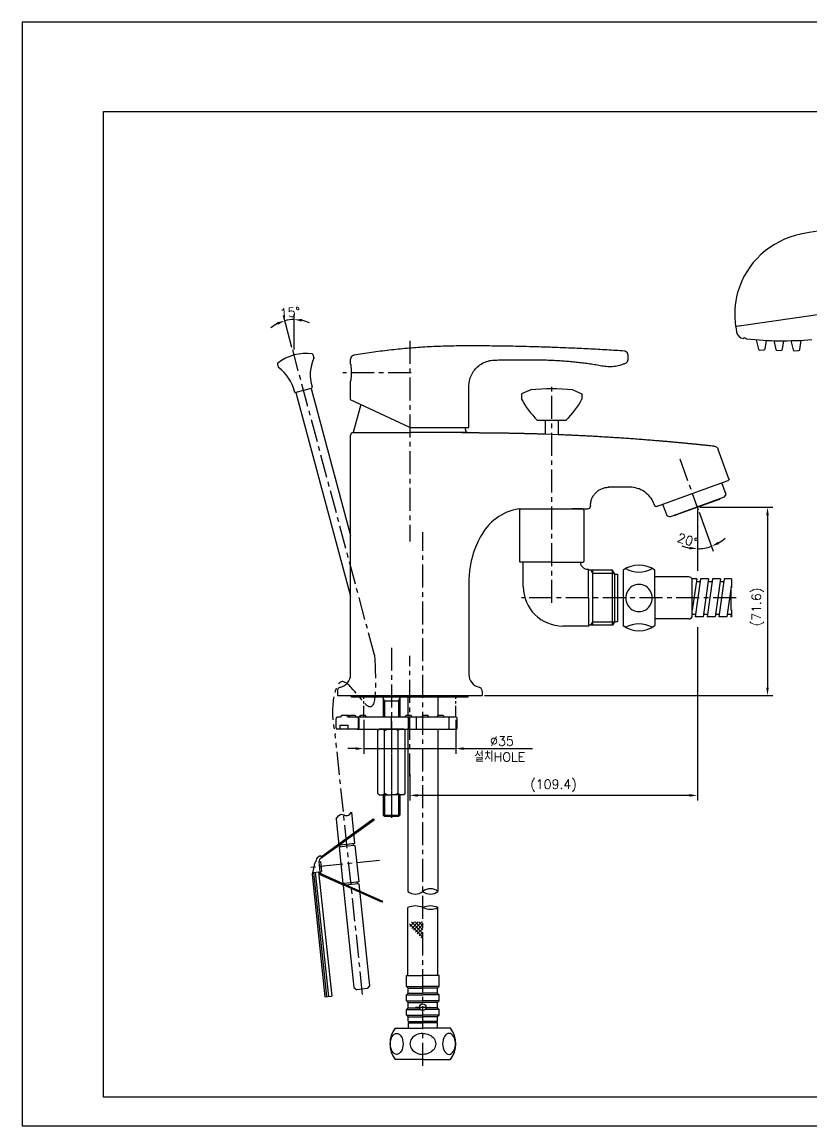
# Model space of a CAD drawing. Extents: x 8713 to 9307, y -4341 to -3921.
# Drawn here: x 8713.1 to 9013.4, y -4340.9 to -3920.9 of the extents above; entities that cross this region are included whole.
import ezdxf

# ---------------------------------------------------------------- set-up
doc = ezdxf.new("R2010")
doc.units = 0
doc.header["$LTSCALE"] = 7
doc.header["$MEASUREMENT"] = 0
doc.linetypes.add('CENTER', pattern=[2, 1.25, -0.25, 0.25, -0.25])
doc.linetypes.add('PHANTOM', pattern=[2.5, 1.25, -0.25, 0.25, -0.25, 0.25, -0.25])
doc.layers.get('0').update_dxf_attribs({"color": 2, "linetype": 'CONTINUOUS'})
for name, color, linetype in [('CL', 1, 'CENTER'), ('D', 2, 'CONTINUOUS'), ('DIM', 2, 'CONTINUOUS'), ('DWG', 7, 'CONTINUOUS'), ('PH', 3, 'PHANTOM')]:
    doc.layers.add(name, color=color, linetype=linetype)
doc.styles.add('GHS', font='ROMANS', dxfattribs={"bigfont": 'GHS'})

# ---------------------------------------------------------------- blocks, each defined once
blk = doc.blocks.new('BORDER')
for p, q in [((1, 1), (0, 1)), ((0, 1), (0, 0)), ((0, 0), (1, 0))]:
    blk.add_line(p, q)
blk = doc.blocks.new('양식')
at = {"color": 4}
for p, q in [((1219, 386), (1768, 386)), ((1219, 11), (1219, 386)), ((1768, 11), (1219, 11))]:
    blk.add_line(p, q, dxfattribs=at)
at = {"xscale": 594, "yscale": 420, "zscale": 594}
blk.add_blockref('BORDER', (1188, 0), dxfattribs=at)

msp = doc.modelspace()

# ---------------------------------------------------------------- linework, layer by layer
at = {"color": 7, "linetype": 'Continuous'}
for p, q in [((8838, -4127.82), (8838, -4078.15)), ((8840, -4077.15), (8840.69, -4077.15)), ((8880.32, -4077.15), (8883, -4077.15)), ((8911.9, -4077.62), (8917.1, -4077.82)), ((8981.89, -4094.7), (8977.82, -4083.51)), ((8967.97, -4100.3), (8981.59, -4095.34)), ((8954.34, -4105.26), (8967.97, -4100.3)), ((8838, -4169.15), (8838, -4127.82)), ((8833, -4175.47), (8833, -4177.15)), ((8833, -4177.15), (8860.5, -4177.15)), ((8838.25, -4177.65), (8838.25, -4177.15)), ((8838.25, -4177.65), (8850.34, -4177.65)), ((8840.5, -4177.65), (8859.75, -4177.65)), ((8856.55, -4177.65), (8860.5, -4177.65)), ((8860.5, -4177.15), (8888, -4177.15)), ((8860.5, -4177.65), (8882.75, -4177.65)), ((8882.75, -4177.65), (8882.75, -4177.15)), ((8888, -4175.47), (8888, -4177.15))]:
    msp.add_line(p, q, dxfattribs=at)
at = {"color": 0}
for p, q in [((8902.55, -4126.45), (8902.25, -4126.15)), ((8914.5, -4126.45), (8902.55, -4126.45)), ((8914.5, -4126.45), (8926.45, -4126.45)), ((8926.45, -4126.45), (8926.75, -4126.15))]:
    msp.add_line(p, q, dxfattribs=at)
at = {"color": 7, "linetype": 'Continuous'}
for centre, radius, start, end in [((8839, -4078.15), 1, 90, 180), ((8833, -4169.15), 5, 283.344, 0), ((8888, -4169.15), 5, 180, 256.656), ((8834.5, -4175.47), 1.5, 103.3451, 180.0007), ((8886.5, -4175.47), 1.5, 360, 76.6539)]:
    msp.add_arc(centre, radius, start, end, dxfattribs=at)
for centre, start, end in [((8862.62, -4248.01), 232.1937, 307.92), ((8868.38, -4255.4), 52.1368, 127.8632), ((8868.38, -4248.01), 232.1368, 307.8632)]:
    msp.add_arc(centre, 4.68, start, end)
at = {"color": 2, "linetype": 'Continuous'}
for centre, radius, start, end in [((8862.65, -4264), 6.77, 65.107, 115.329), ((8868.36, -4264), 6.77, 64.671, 114.893), ((8868.4, -4251.72), 6.78, 244.707, 294.8569)]:
    msp.add_arc(centre, radius, start, end, dxfattribs=at)
at = {"color": 7, "linetype": 'Continuous'}
for points, knots in [([(8883.01, -4077.15), (8883.01, -4077.15), (8883.03, -4077.15), (8883.06, -4077.15), (8883.1, -4077.15), (8883.17, -4077.15), (8883.29, -4077.15), (8883.5, -4077.15), (8883.81, -4077.15), (8884.2, -4077.15), (8884.63, -4077.15), (8885.08, -4077.15), (8885.55, -4077.15), (8886.04, -4077.15), (8886.54, -4077.15), (8887.05, -4077.16), (8887.57, -4077.16), (8888.09, -4077.16), (8888.63, -4077.16), (8889.17, -4077.17), (8889.72, -4077.17), (8890.27, -4077.18), (8890.83, -4077.18), (8891.4, -4077.19), (8891.97, -4077.19), (8892.55, -4077.2), (8893.13, -4077.21), (8893.72, -4077.21), (8894.32, -4077.22), (8894.92, -4077.23), (8895.53, -4077.24), (8896.14, -4077.25), (8896.75, -4077.26), (8897.37, -4077.27), (8898, -4077.28), (8898.63, -4077.29), (8899.27, -4077.3), (8899.91, -4077.31), (8900.56, -4077.33), (8901.21, -4077.34), (8901.87, -4077.35), (8902.53, -4077.37), (8903.19, -4077.38), (8903.87, -4077.4), (8904.54, -4077.42), (8905.22, -4077.43), (8905.91, -4077.45), (8906.6, -4077.47), (8907.29, -4077.49), (8907.99, -4077.51), (8908.69, -4077.53), (8909.4, -4077.55), (8910.12, -4077.57), (8910.84, -4077.6), (8911.38, -4077.61), (8911.69, -4077.62), (8911.9, -4077.62)], [0, 0, 0, 0, 0.02087, 0.048407, 0.086856, 0.145282, 0.24675, 0.446584, 0.776413, 1.18261, 1.617511, 2.069707, 2.539875, 3.026006, 3.525996, 4.037556, 4.558312, 5.086229, 5.620935, 6.162304, 6.710203, 7.264494, 7.825046, 8.391721, 8.964387, 9.542907, 10.127147, 10.716971, 11.312245, 11.912864, 12.518783, 13.129963, 13.746367, 14.367956, 14.994691, 15.626534, 16.263447, 16.905391, 17.552327, 18.204218, 18.861025, 19.522709, 20.189232, 20.860556, 21.536642, 22.217452, 22.902947, 23.593089, 24.287841, 24.987257, 25.691519, 26.400817, 27.115342, 27.835286, 28.560839, 28.753133, 28.753133, 28.753133, 28.753133]), ([(8917.1, -4077.82), (8917.26, -4077.83), (8917.69, -4077.85), (8918.37, -4077.87), (8919.16, -4077.91), (8919.96, -4077.94), (8920.77, -4077.98), (8921.59, -4078.01), (8922.42, -4078.05), (8923.27, -4078.09), (8924.13, -4078.13), (8925.02, -4078.17), (8925.93, -4078.22), (8926.86, -4078.26), (8927.82, -4078.31), (8928.82, -4078.37), (8929.85, -4078.42), (8930.92, -4078.48), (8932.02, -4078.54), (8933.15, -4078.61), (8934.31, -4078.68), (8935.48, -4078.75), (8936.66, -4078.82), (8937.84, -4078.9), (8939.04, -4078.97), (8940.24, -4079.05), (8941.45, -4079.13), (8942.66, -4079.22), (8943.88, -4079.3), (8945.11, -4079.39), (8946.35, -4079.48), (8947.6, -4079.57), (8948.86, -4079.67), (8950.12, -4079.77), (8951.4, -4079.87), (8952.68, -4079.97), (8953.98, -4080.08), (8955.29, -4080.19), (8956.61, -4080.3), (8957.94, -4080.42), (8959.28, -4080.53), (8960.64, -4080.66), (8962.01, -4080.78), (8963.39, -4080.91), (8964.78, -4081.04), (8966.19, -4081.18), (8967.61, -4081.32), (8969.05, -4081.46), (8970.5, -4081.61), (8971.97, -4081.76), (8973.46, -4081.91), (8974.85, -4082.06), (8975.75, -4082.16), (8976.16, -4082.2)], [34.106714, 34.106714, 34.106714, 34.106714, 34.590133, 35.374768, 36.166924, 36.96679, 37.775052, 38.593845, 39.425575, 40.272648, 41.137468, 42.022442, 42.929973, 43.86252, 44.823731, 45.818438, 46.851513, 47.924686, 49.032581, 50.168848, 51.327136, 52.501094, 53.684472, 54.874022, 56.069927, 57.27256, 58.482292, 59.699496, 60.924543, 62.157806, 63.399655, 64.650464, 65.910605, 67.180448, 68.460366, 69.750732, 71.051916, 72.364292, 73.68823, 75.024104, 76.372284, 77.733143, 79.107052, 80.494385, 81.895512, 83.310806, 84.740638, 86.185381, 87.645406, 89.121085, 90.61279, 92.120894, 93.333476, 93.333476, 93.333476, 93.333476]), ([(8953.7, -4104.96), (8953.4, -4104.2), (8952.74, -4102.54), (8950.93, -4100.39), (8948.48, -4098.74), (8945.64, -4097.86), (8942.7, -4097.9), (8939.78, -4097.88), (8937.6, -4097.9), (8936.39, -4097.91), (8936.15, -4097.91)], [0, 0, 0, 0, 2.43288, 5.354846, 8.27169, 11.177329, 14.122836, 17.038149, 19.964121, 20.661881, 20.661881, 20.661881, 20.661881]), ([(8887.34, -4116.91), (8886.96, -4117.6), (8886.16, -4119.18), (8885.11, -4121.71), (8884.22, -4124.5), (8883.56, -4127.35), (8883.14, -4130.26), (8882.97, -4133.19), (8883.01, -4136.12), (8883, -4139.05), (8883, -4141.99), (8883, -4144.91), (8883, -4147.84), (8883, -4150.77), (8883, -4153.7), (8883, -4156.63), (8883, -4159.56), (8883, -4162.49), (8883, -4165.42), (8883, -4167.64), (8883, -4168.88), (8883, -4169.15)], [76.196206, 76.196206, 76.196206, 76.196206, 78.559478, 81.480439, 84.409071, 87.341585, 90.26783, 93.201265, 96.128576, 99.075679, 101.985447, 104.932528, 107.848375, 110.778121, 113.716216, 116.636112, 119.567955, 122.49924, 125.433355, 128.354479, 129.158618, 129.158618, 129.158618, 129.158618])]:
    msp.add_open_spline(points, degree=3, knots=knots, dxfattribs=at)
for points in [[(8976.16, -4082.2), (8976.75, -4082.36), (8977.29, -4082.72), (8977.69, -4083.23), (8977.82, -4083.51)], [(8981.89, -4094.7), (8981.92, -4094.8), (8981.89, -4095.03), (8981.77, -4095.22), (8981.59, -4095.34)], [(8929.25, -4104.91), (8929.39, -4103.56), (8929.78, -4102.26), (8930.41, -4101.06), (8931.27, -4100), (8932.31, -4099.13), (8933.51, -4098.47), (8934.81, -4098.07), (8936.16, -4097.91)], [(8954.34, -4105.26), (8954.14, -4105.29), (8953.95, -4105.24), (8953.79, -4105.12), (8953.7, -4104.96)]]:
    msp.add_spline(points, degree=3, dxfattribs=at)
at = {"layer": 'CL'}
for p, q in [((8860.5, -4042.2), (8860.5, -4118.56)), ((8847.11, -4161.81), (8815.99, -4045.66)), ((8861.02, -4054.35), (8835.02, -4054.35)), ((8914.5, -4141.95), (8914.5, -4058.47)), ((8963.18, -4087.14), (8970.22, -4106.5)), ((8865.5, -4318.09), (8865.5, -4115.01)), ((8984.63, -4139.95), (8902.98, -4139.95)), ((8853.55, -4158.96), (8853.55, -4225.15)), ((8860.5, -4207.97), (8860.5, -4162.04)), ((8853.55, -4188.94), (8853.55, -4215.94)), ((8842.58, -4290.88), (8832.17, -4191.88)), ((8849.04, -4239.9), (8822.58, -4242.68))]:
    msp.add_line(p, q, dxfattribs=at)
at = {"layer": 'CL', "ltscale": 0.5}
msp.add_line((8862.75, -4295.71), (8868.25, -4295.71), dxfattribs=at)
at = {"layer": 'CL'}
msp.add_spline([(8847.11, -4161.81), (8844.48, -4181.11), (8834.54, -4171.92), (8831.28, -4180.32), (8832.17, -4191.88)], degree=3, dxfattribs=at)
at = {"layer": 'D'}
for p, q in [((8815.73, -4044.7), (8812.49, -4032.61)), ((8816.51, -4045.45), (8816.51, -4032.08)), ((8969.88, -4106.56), (8969.88, -4129.73)), ((8970.57, -4107.44), (8975.96, -4122.26)), ((8970.88, -4105.56), (8998.56, -4105.56)), ((8969.88, -4107.72), (8969.88, -4123.33)), ((8996.56, -4108.56), (8996.56, -4174.15)), ((8929.33, -4129.47), (8929.97, -4130.69)), ((8938.35, -4130.69), (8929.97, -4130.69)), ((8938.5, -4148.95), (8938.5, -4130.95)), ((8929.33, -4150.42), (8929.97, -4149.2)), ((8938.35, -4149.2), (8929.97, -4149.2)), ((8969.88, -4151.1), (8969.88, -4217.16)), ((8850.92, -4179.15), (8850.39, -4178.22)), ((8856.18, -4179.15), (8856.71, -4178.22)), ((8889, -4177.15), (8998.56, -4177.15)), ((8850.92, -4179.15), (8850.92, -4185.44)), ((8856.18, -4179.15), (8856.18, -4185.44)), ((8843, -4186.44), (8843, -4199.37)), ((8878.02, -4186.44), (8878.02, -4199.37)), ((8840, -4197.37), (8837, -4197.37)), ((8843, -4197.37), (8878.02, -4197.37)), ((8881.02, -4197.37), (8907.24, -4197.37)), ((8860.5, -4207.15), (8860.5, -4217.16)), ((8850.92, -4214.94), (8850.92, -4223.15)), ((8856.18, -4214.94), (8856.18, -4223.15)), ((8966.88, -4215.16), (8863.5, -4215.16)), ((8828.24, -4291.78), (8830.83, -4291.51)), ((8828.68, -4291.74), (8828.84, -4291.66))]:
    msp.add_line(p, q, dxfattribs=at)
msp.add_lwpolyline([(8982.86, -4132.77), (8982.86, -4136.04), (8982.63, -4136.04), (8982.63, -4144.52), (8982.86, -4144.52), (8982.86, -4147.27)], dxfattribs=at)
for centre, radius, start, end in [((8816.51, -4047.59), 13.51, 117.7492, 130.4985), ((8816.51, -4047.59), 13.51, 90, 105), ((8816.51, -4047.59), 13.51, 64.5015, 77.2508), ((8969.88, -4105.56), 15.77, 300.9142, 311.8284), ((8969.88, -4105.56), 15.77, 248.1716, 259.0858), ((8969.88, -4105.56), 15.77, 270, 290)]:
    msp.add_arc(centre, radius, start, end, dxfattribs=at)
msp.add_open_spline([(8832.55, -4224.22), (8833.1, -4223.3), (8834.11, -4221.63), (8836.24, -4223.12), (8837.31, -4222.76), (8838.31, -4221.59)], degree=3, knots=[0, 0, 0, 0, 2.649885, 4.852652, 6.032148, 6.032148, 6.032148, 6.032148], dxfattribs=at)
for points in [[(8810.04, -4035.17), (8810.4, -4036.1), (8813.01, -4034.55)], [(8819.43, -4034.91), (8819.55, -4033.92), (8816.51, -4034.08)], [(8996.06, -4108.56), (8997.06, -4108.56), (8996.56, -4105.56)], [(8978.2, -4119.54), (8977.77, -4118.64), (8975.28, -4120.38)], [(8966.94, -4120.55), (8966.85, -4121.54), (8969.88, -4121.33)], [(8996.06, -4174.15), (8997.06, -4174.15), (8996.56, -4177.15)], [(8840, -4196.87), (8840, -4197.87), (8843, -4197.37)], [(8881.02, -4196.87), (8881.02, -4197.87), (8878.02, -4197.37)], [(8863.5, -4214.66), (8863.5, -4215.66), (8860.5, -4215.16)], [(8966.88, -4214.66), (8966.88, -4215.66), (8969.88, -4215.16)]]:
    msp.add_solid(points, dxfattribs=at)
at = {"layer": 'DWG'}
for p, q in [((9019.1, -4031.81), (8984.96, -4036.7)), ((8986.44, -4036.49), (8984.46, -4036.77)), ((8984.46, -4036.77), (8984.74, -4038.74)), ((8992.31, -4041.8), (8993.15, -4045.35)), ((8995.69, -4045.23), (8996.2, -4042.04)), ((8998.94, -4042.15), (8999.74, -4045.5)), ((9002.28, -4045.35), (9002.78, -4042.19)), ((9005.48, -4042.15), (9006.31, -4045.65)), ((9008.85, -4045.46), (9009.31, -4042)), ((8823.71, -4047.42), (8824.02, -4048.58)), ((8943.52, -4049.29), (8943.52, -4047.6)), ((8993.66, -4045.74), (8995.23, -4045.65)), ((9000.26, -4045.88), (9001.82, -4045.77)), ((9006.84, -4046.03), (9008.4, -4045.89)), ((8810.19, -4051.04), (8810.5, -4052.2)), ((8838.02, -4051.1), (8838.02, -4049.18)), ((8823.02, -4060.34), (8838, -4116.23)), ((8838.02, -4064.65), (8838.02, -4057.6)), ((8906.5, -4060.85), (8903, -4062.35)), ((8922.5, -4060.85), (8926, -4062.35)), ((8817.23, -4061.9), (8838, -4139.41)), ((8860.5, -4075.14), (8838.02, -4064.65)), ((8903, -4062.35), (8903, -4064.35)), ((8926, -4062.35), (8926, -4064.35)), ((8841.87, -4066.45), (8839, -4077.15)), ((8909, -4072.35), (8914.5, -4072.35)), ((8912, -4072.34), (8912, -4077.63)), ((8914.5, -4072.35), (8920, -4072.35)), ((8917, -4072.34), (8917, -4077.82)), ((8839, -4077.15), (8860.5, -4077.15)), ((8860.5, -4075.15), (8883.02, -4075.15)), ((8882.49, -4077.15), (8860.5, -4077.15)), ((8881.47, -4075.15), (8882, -4077.15)), ((8980.89, -4100.73), (8979.24, -4096.19)), ((8978.2, -4102.53), (8961.56, -4108.59)), ((8969.81, -4105.37), (8980.15, -4101.61)), ((8980.15, -4101.61), (8980.89, -4100.73)), ((8902, -4106.15), (8914.5, -4106.15)), ((8902.25, -4106.65), (8902.75, -4106.15)), ((8903.5, -4106.15), (8906.6, -4106.15)), ((8914.5, -4106.15), (8928.25, -4106.15)), ((8926.75, -4106.65), (8926.25, -4106.15)), ((8929.25, -4104.91), (8929.25, -4105.15)), ((8956.69, -4104.4), (8958.34, -4108.93)), ((8959.48, -4109.14), (8969.81, -4105.37)), ((8959.48, -4109.14), (8958.34, -4108.93)), ((8903.7, -4135.75), (8903.7, -4126.45)), ((8928.3, -4129.15), (8928.5, -4129.15)), ((8928.5, -4139.95), (8928.5, -4129.15)), ((8937.65, -4129.47), (8928.5, -4129.47)), ((8929.97, -4129.47), (8929.97, -4139.95)), ((8934.73, -4129.47), (8934.2, -4129.47)), ((8937.65, -4139.95), (8937.65, -4129.47)), ((8938.5, -4130.95), (8937.65, -4129.47)), ((8938.5, -4130.95), (8939.5, -4130.95)), ((8939.5, -4130.95), (8939.5, -4148.95)), ((8941.66, -4129.52), (8941.66, -4150.85)), ((8953.66, -4140.06), (8953.66, -4129.52)), ((8966.65, -4132.07), (8953.66, -4132.07)), ((8967.96, -4146.27), (8967.96, -4132.77)), ((8969.63, -4132.77), (8967.96, -4144.65)), ((8969.63, -4132.77), (8967.96, -4132.77)), ((8971.11, -4132.77), (8969.08, -4147.27)), ((8974.14, -4132.77), (8971.11, -4132.77)), ((8974.14, -4132.77), (8972.11, -4147.27)), ((8975.62, -4132.77), (8973.59, -4147.27)), ((8978.65, -4132.77), (8975.62, -4132.77)), ((8978.65, -4132.77), (8976.62, -4147.27)), ((8980.13, -4132.77), (8978.1, -4147.27)), ((8982.86, -4132.77), (8980.13, -4132.77)), ((8969.49, -4133.77), (8970.97, -4133.77)), ((8974, -4133.77), (8975.48, -4133.77)), ((8978.48, -4133.77), (8979.99, -4133.77)), ((8982.86, -4134.94), (8981.13, -4147.27)), ((8928.5, -4139.95), (8928.5, -4150.75)), ((8929.97, -4139.95), (8929.97, -4150.42)), ((8937.65, -4150.42), (8937.65, -4139.95)), ((8953.66, -4140.06), (8953.66, -4150.52)), ((8938.5, -4148.95), (8937.65, -4150.42)), ((8938.5, -4148.95), (8939.5, -4148.95)), ((8966.65, -4147.97), (8953.66, -4147.97)), ((8967.96, -4146.27), (8969.22, -4146.27)), ((8967.96, -4147.27), (8967.96, -4146.27)), ((8972.11, -4147.27), (8969.08, -4147.27)), ((8972.25, -4146.27), (8973.73, -4146.27)), ((8976.62, -4147.27), (8973.59, -4147.27)), ((8976.72, -4146.27), (8978.24, -4146.27)), ((8981.13, -4147.27), (8978.1, -4147.27)), ((8981.23, -4146.27), (8982.75, -4146.27)), ((8982.86, -4145.48), (8982.61, -4147.27)), ((8982.86, -4147.27), (8982.61, -4147.27)), ((8928.5, -4150.75), (8918.7, -4150.75)), ((8928.3, -4150.75), (8928.5, -4150.75)), ((8937.65, -4150.42), (8928.5, -4150.42)), ((8934.73, -4150.42), (8934.2, -4150.42)), ((8850.39, -4177.65), (8850.39, -4185.44)), ((8856.71, -4177.65), (8856.71, -4185.44)), ((8859.75, -4177.65), (8859.75, -4184.64)), ((8871.25, -4177.65), (8871.25, -4184.9)), ((8850.39, -4179.15), (8856.71, -4179.15)), ((8832.55, -4189.44), (8832.55, -4185.94)), ((8834.05, -4185.44), (8833.05, -4185.44)), ((8834.72, -4184.64), (8834.05, -4185.44)), ((8834.72, -4184.64), (8837.21, -4184.64)), ((8836.38, -4184.64), (8837.05, -4185.44)), ((8840.55, -4185.44), (8837.05, -4185.44)), ((8837.88, -4185.44), (8837.21, -4184.64)), ((8837.61, -4185.11), (8838, -4184.64)), ((8838, -4184.64), (8839.66, -4184.64)), ((8840.33, -4185.44), (8839.66, -4184.64)), ((8853.55, -4185.44), (8840.64, -4185.44)), ((8840.9, -4185.58), (8840.76, -4185.48)), ((8841.05, -4189.44), (8841.05, -4185.94)), ((8841.13, -4185.94), (8841.13, -4189.44)), ((8841.23, -4185.44), (8841.9, -4184.64)), ((8841.9, -4184.64), (8843.53, -4184.64)), ((8844.2, -4185.44), (8843.53, -4184.64)), ((8878.02, -4185.44), (8853.55, -4185.44)), ((8853.55, -4189.94), (8853.55, -4185.44)), ((8858.55, -4185.44), (8859.22, -4184.64)), ((8859.22, -4184.64), (8860.88, -4184.64)), ((8860.05, -4189.44), (8860.05, -4185.94)), ((8861.55, -4185.44), (8860.88, -4184.64)), ((8863.05, -4189.94), (8863.05, -4185.44)), ((8864.89, -4185.44), (8865.56, -4184.64)), ((8865.56, -4184.64), (8867.22, -4184.64)), ((8867.89, -4185.44), (8867.22, -4184.64)), ((8870.8, -4185.44), (8871.47, -4184.64)), ((8871.47, -4184.64), (8873.13, -4184.64)), ((8873.8, -4185.44), (8873.13, -4184.64)), ((8875.52, -4189.94), (8875.52, -4185.44)), ((8878.52, -4189.44), (8878.52, -4185.94)), ((8840.55, -4189.94), (8833.05, -4189.94)), ((8834.05, -4188.44), (8837.05, -4188.44)), ((8834.05, -4189.94), (8834.05, -4188.44)), ((8837.05, -4189.94), (8837.05, -4188.44)), ((8840.64, -4189.94), (8853.55, -4189.94)), ((8848.35, -4190.44), (8848.85, -4189.94)), ((8848.35, -4214.44), (8848.35, -4190.44)), ((8848.85, -4189.94), (8853.55, -4189.94)), ((8853.55, -4189.94), (8848.85, -4189.94)), ((8850.95, -4214.44), (8850.95, -4190.44)), ((8858.25, -4189.94), (8853.55, -4189.94)), ((8853.55, -4189.94), (8858.25, -4189.94)), ((8853.55, -4189.94), (8878.02, -4189.94)), ((8856.15, -4214.44), (8856.15, -4190.44)), ((8858.75, -4190.44), (8858.25, -4189.94)), ((8858.75, -4214.44), (8858.75, -4190.44)), ((8859.75, -4189.94), (8859.75, -4251.71)), ((8871.25, -4189.94), (8871.25, -4251.71)), ((8848.85, -4214.94), (8848.35, -4214.44)), ((8848.85, -4214.94), (8853.55, -4214.94)), ((8850.39, -4214.94), (8850.39, -4222.65)), ((8858.25, -4214.94), (8853.55, -4214.94)), ((8856.71, -4214.94), (8856.71, -4222.65)), ((8858.25, -4214.94), (8858.75, -4214.44)), ((8832.55, -4224.22), (8833.59, -4234.11)), ((8833.54, -4233.65), (8846.62, -4224.14)), ((8846.92, -4224.55), (8833.6, -4234.22)), ((8838.31, -4221.59), (8839.56, -4233.49)), ((8846.62, -4224.14), (8846.92, -4224.55)), ((8850.39, -4222.65), (8856.71, -4222.65)), ((8850.39, -4222.65), (8850.89, -4223.15)), ((8856.21, -4223.15), (8850.89, -4223.15)), ((8856.21, -4223.15), (8856.71, -4222.65)), ((8839.56, -4233.49), (8836.58, -4233.8)), ((8837.91, -4231.09), (8837.62, -4230.69)), ((8839.14, -4234.23), (8839.06, -4233.54)), ((8833.75, -4234.11), (8826.36, -4239.48)), ((8826.77, -4238.57), (8833.54, -4233.65)), ((8832.9, -4234.74), (8832.6, -4234.33)), ((8836.58, -4233.8), (8833.59, -4234.11)), ((8836.65, -4234.5), (8833.67, -4234.81)), ((8833.67, -4234.81), (8835.12, -4248.67)), ((8834.16, -4234.76), (8834.09, -4234.06)), ((8839.63, -4234.18), (8836.65, -4234.5)), ((8839.63, -4234.18), (8841.1, -4248.1)), ((8824.85, -4240.35), (8824.65, -4240.38)), ((8825.72, -4238.59), (8826.42, -4238.08)), ((8825.96, -4240.39), (8826.55, -4240.33)), ((8825.96, -4240.39), (8826.36, -4244.22)), ((8826.42, -4238.08), (8826.77, -4238.57)), ((8826.55, -4240.33), (8826.96, -4244.16)), ((8823.35, -4245.23), (8828.24, -4291.78)), ((8823.87, -4244.48), (8825.86, -4244.27)), ((8823.87, -4244.48), (8828.84, -4291.72)), ((8824.59, -4244.4), (8829.56, -4291.64)), ((8825.86, -4244.27), (8830.83, -4291.51)), ((8826.36, -4244.22), (8826.96, -4244.16)), ((8835.53, -4249.39), (8826.74, -4245.48)), ((8826.95, -4245.03), (8835.12, -4248.67)), ((8834.12, -4248.77), (8834.32, -4248.31)), ((8835.12, -4248.67), (8850.16, -4255.36)), ((8849.95, -4255.82), (8835.18, -4249.24)), ((8835.53, -4249.39), (8835.2, -4249.43)), ((8835.2, -4249.43), (8839.28, -4288.21)), ((8838.11, -4248.42), (8835.24, -4248.72)), ((8835.65, -4248.9), (8835.29, -4248.74)), ((8835.65, -4248.9), (8835.63, -4248.68)), ((8838.19, -4249.11), (8836.52, -4249.29)), ((8841.1, -4248.1), (8838.11, -4248.42)), ((8841.17, -4248.8), (8838.19, -4249.11)), ((8840.67, -4248.85), (8840.6, -4248.16)), ((8841.17, -4248.8), (8845.25, -4287.59)), ((8839.78, -4251.29), (8839.99, -4250.83)), ((8850.16, -4255.36), (8849.95, -4255.82)), ((8859.75, -4283.71), (8859.75, -4257.87)), ((8871.25, -4283.71), (8871.25, -4257.87)), ((8859.25, -4283.71), (8865.5, -4283.71)), ((8859.25, -4287.83), (8859.25, -4283.71)), ((8871.75, -4283.71), (8865.5, -4283.71)), ((8871.75, -4287.83), (8871.75, -4283.71)), ((8845.25, -4287.59), (8844.36, -4288.69)), ((8859.25, -4287.83), (8865.5, -4287.83)), ((8859.25, -4287.83), (8859.9, -4288.48)), ((8871.75, -4287.83), (8865.5, -4287.83)), ((8871.75, -4287.83), (8871.1, -4288.48)), ((8839.28, -4288.21), (8840.38, -4289.1)), ((8844.36, -4288.69), (8840.38, -4289.1)), ((8859.25, -4291.1), (8859.9, -4290.45)), ((8859.25, -4291.1), (8865.5, -4291.1)), ((8859.25, -4293.33), (8859.25, -4291.1)), ((8859.89, -4288.46), (8865.5, -4288.46)), ((8859.9, -4290.45), (8859.9, -4288.48)), ((8859.9, -4290.44), (8865.5, -4290.44)), ((8871.12, -4288.46), (8865.5, -4288.46)), ((8871.1, -4290.44), (8865.5, -4290.44)), ((8871.75, -4291.1), (8865.5, -4291.1)), ((8871.1, -4290.45), (8871.1, -4288.48)), ((8871.75, -4291.1), (8871.1, -4290.45)), ((8871.75, -4293.33), (8871.75, -4291.1)), ((8859.25, -4293.33), (8859.9, -4293.98)), ((8859.25, -4293.33), (8865.5, -4293.33)), ((8859.25, -4296.6), (8859.9, -4295.95)), ((8859.25, -4296.6), (8864.62, -4296.6)), ((8859.25, -4298.83), (8859.25, -4296.6)), ((8859.9, -4293.98), (8865.5, -4293.98)), ((8859.9, -4295.95), (8859.9, -4293.98)), ((8859.9, -4295.95), (8864.28, -4295.95)), ((8871.75, -4293.33), (8865.5, -4293.33)), ((8871.1, -4293.98), (8865.5, -4293.98)), ((8871.75, -4296.6), (8866.39, -4296.6)), ((8871.1, -4295.95), (8866.73, -4295.95)), ((8871.75, -4293.33), (8871.1, -4293.98)), ((8871.1, -4295.95), (8871.1, -4293.98)), ((8871.75, -4296.6), (8871.1, -4295.95)), ((8871.75, -4298.83), (8871.75, -4296.6)), ((8859.25, -4298.83), (8865.5, -4298.83)), ((8859.25, -4298.83), (8859.9, -4299.48)), ((8859.9, -4299.48), (8865.5, -4299.48)), ((8859.9, -4301.21), (8859.9, -4299.48)), ((8871.75, -4298.83), (8865.5, -4298.83)), ((8871.1, -4299.48), (8865.5, -4299.48)), ((8871.75, -4298.83), (8871.1, -4299.48)), ((8871.1, -4301.21), (8871.1, -4299.48)), ((8855, -4303.71), (8865.5, -4303.71)), ((8859.9, -4301.21), (8865.5, -4301.21)), ((8860, -4301.71), (8865.5, -4301.71)), ((8860, -4303.71), (8860, -4301.71)), ((8861.75, -4301.71), (8861.75, -4301.21)), ((8871.1, -4301.21), (8865.5, -4301.21)), ((8871, -4301.71), (8865.5, -4301.71)), ((8876, -4303.71), (8865.5, -4303.71)), ((8869.25, -4301.71), (8869.25, -4301.21)), ((8871, -4303.71), (8871, -4301.71)), ((8865.5, -4315.71), (8855, -4315.71)), ((8865.5, -4315.71), (8876, -4315.71))]:
    msp.add_line(p, q, dxfattribs=at)
at = {"layer": 'DWG', "linetype": 'Continuous'}
msp.add_line((8823.02, -4060.34), (8817.23, -4061.9), dxfattribs=at)
at = {"layer": 'DWG', "color": 0}
for p, q in [((8902.25, -4106.65), (8902.25, -4126.15)), ((8902.75, -4106.15), (8906.6, -4106.15)), ((8903.15, -4106.15), (8906.75, -4106.15)), ((8925.85, -4106.15), (8922.25, -4106.15)), ((8926.25, -4106.15), (8922.4, -4106.15)), ((8926.75, -4106.65), (8926.75, -4126.15))]:
    msp.add_line(p, q, dxfattribs=at)
at = {"layer": 'DWG', "color": 2}
for p, q in [((8860.43, -4264.02), (8865.5, -4269.1)), ((8860.54, -4265.06), (8862.3, -4263.31)), ((8861.13, -4263.31), (8865.5, -4267.68)), ((8861.25, -4265.77), (8863.71, -4263.31)), ((8861.96, -4266.48), (8865.12, -4263.31)), ((8862.55, -4263.31), (8865.5, -4266.27)), ((8862.67, -4267.18), (8865.5, -4264.35)), ((8863.37, -4267.89), (8865.5, -4265.76)), ((8863.96, -4263.31), (8865.5, -4264.85)), ((8864.08, -4268.6), (8865.5, -4267.17)), ((8865.38, -4263.31), (8865.5, -4263.44)), ((8864.79, -4269.31), (8865.5, -4268.59)), ((8865.49, -4270.01), (8865.5, -4270))]:
    msp.add_line(p, q, dxfattribs=at)
at = {"layer": 'DWG'}
for points in [[(8848.35, -4190.44), (8848.43, -4190.37), (8848.5, -4190.3), (8848.57, -4190.23), (8848.64, -4190.17), (8848.71, -4190.12), (8848.78, -4190.07), (8848.85, -4190.02), (8848.92, -4189.98), (8848.98, -4189.94)], [(8850.32, -4189.94), (8850.39, -4189.98), (8850.46, -4190.02), (8850.53, -4190.07), (8850.59, -4190.12), (8850.66, -4190.17), (8850.73, -4190.23), (8850.81, -4190.3), (8850.88, -4190.37), (8850.95, -4190.44)], [(8850.95, -4190.44), (8851.1, -4190.37), (8851.25, -4190.3), (8851.39, -4190.23), (8851.53, -4190.17), (8851.67, -4190.12), (8851.8, -4190.07), (8851.94, -4190.02), (8852.07, -4189.98), (8852.21, -4189.94)], [(8856.15, -4190.44), (8856, -4190.37), (8855.85, -4190.3), (8855.71, -4190.23), (8855.57, -4190.17), (8855.43, -4190.12), (8855.3, -4190.07), (8855.16, -4190.02), (8855.03, -4189.98), (8854.89, -4189.94)], [(8856.78, -4189.94), (8856.71, -4189.98), (8856.64, -4190.02), (8856.57, -4190.07), (8856.51, -4190.12), (8856.44, -4190.17), (8856.37, -4190.23), (8856.29, -4190.3), (8856.22, -4190.37), (8856.15, -4190.44)], [(8858.75, -4190.44), (8858.67, -4190.37), (8858.6, -4190.3), (8858.53, -4190.23), (8858.46, -4190.17), (8858.39, -4190.12), (8858.32, -4190.07), (8858.25, -4190.02), (8858.18, -4189.98), (8858.12, -4189.94)], [(8848.35, -4214.44), (8848.43, -4214.51), (8848.5, -4214.58), (8848.57, -4214.64), (8848.64, -4214.7), (8848.71, -4214.76), (8848.78, -4214.81), (8848.85, -4214.85), (8848.92, -4214.9), (8848.98, -4214.94)], [(8850.32, -4214.94), (8850.39, -4214.9), (8850.46, -4214.85), (8850.53, -4214.81), (8850.59, -4214.76), (8850.66, -4214.7), (8850.73, -4214.64), (8850.81, -4214.58), (8850.88, -4214.51), (8850.95, -4214.44)], [(8850.95, -4214.44), (8851.1, -4214.51), (8851.25, -4214.58), (8851.39, -4214.64), (8851.53, -4214.7), (8851.67, -4214.76), (8851.8, -4214.81), (8851.94, -4214.85), (8852.07, -4214.9), (8852.21, -4214.94)], [(8856.15, -4214.44), (8856, -4214.51), (8855.85, -4214.58), (8855.71, -4214.64), (8855.57, -4214.7), (8855.43, -4214.76), (8855.3, -4214.81), (8855.16, -4214.85), (8855.03, -4214.9), (8854.89, -4214.94)], [(8856.78, -4214.94), (8856.71, -4214.9), (8856.64, -4214.85), (8856.57, -4214.81), (8856.51, -4214.76), (8856.44, -4214.7), (8856.37, -4214.64), (8856.29, -4214.58), (8856.22, -4214.51), (8856.15, -4214.44)], [(8858.75, -4214.44), (8858.67, -4214.51), (8858.6, -4214.58), (8858.53, -4214.64), (8858.46, -4214.7), (8858.39, -4214.76), (8858.32, -4214.81), (8858.25, -4214.85), (8858.18, -4214.9), (8858.12, -4214.94)]]:
    msp.add_lwpolyline(points, dxfattribs=at)
msp.add_circle((8865.5, -4295.71), 1.25, dxfattribs=at)
for centre, radius, start, end in [((9058.73, -4246.7), 250, 89.0784, 101.4486), ((9015.32, -4032.35), 31.3, 101.1948, 164.2437), ((9014.6, -4032.03), 30.52, 164.4511, 188.9484), ((8985.02, -4037.2), 0.5, 98.161, 188.161), ((8987.71, -4038.33), 3, 188.161, 263.2471), ((8987.82, -4041.82), 0.7, 49.3175, 132.6277), ((8988.74, -4040.76), 0.7, 229.3175, 268.648), ((9002.33, -3914.85), 127.34, 263.8648, 275.0091), ((8820.93, -4064.1), 17.08, 81.4715, 128.5285), ((8838.36, -4055.12), 15.7, 156.165, 197.0272), ((8823.42, -4047.5), 0.3, 15, 81.4715), ((8823.73, -4048.66), 0.3, 336.165, 15), ((8993.64, -4045.24), 0.5, 193.3133, 273.161), ((8995.2, -4045.15), 0.5, 273.161, 350.9285), ((9000.22, -4045.38), 0.5, 193.3133, 274.161), ((9001.79, -4045.27), 0.5, 274.161, 350.9285), ((9006.8, -4045.54), 0.5, 193.3743, 275.161), ((9008.36, -4045.39), 0.5, 275.161, 352.4595), ((8810.48, -4050.97), 0.3, 128.5285, 195), ((8810.79, -4052.12), 0.3, 195, 233.835), ((8801.34, -4065.04), 15.7, 12.9728, 53.835), ((8822.87, -4059.87), 0.5, 285, 17.0272), ((8914.5, -4145.47), 85, 84.5995, 95.4005), ((8817.13, -4061.4), 0.5, 192.9728, 285), ((8929.67, -4050.6), 30, 207.2758, 226.464), ((8899.34, -4050.6), 30, 313.536, 332.7242), ((8978.03, -4102.06), 0.5, 290, 343.1301), ((8905.21, -4125.89), 20, 99.2366, 153.3396), ((8928.25, -4105.15), 1, 270, 0), ((8961.39, -4108.12), 0.5, 236.8699, 290), ((8928.3, -4126.15), 3, 185.7391, 270.0001), ((8947.66, -4137.52), 10, 53.1301, 126.8699), ((8947.66, -4120.24), 10, 240, 300), ((8966.69, -4133.57), 1.5, 32.2, 91.7324), ((8918.7, -4135.75), 15, 180, 270), ((8947.69, -4139.95), 5.02, 358.6566, 181.3434), ((8947.69, -4140.18), 5.02, 178.6566, 1.3434), ((8966.69, -4146.47), 1.5, 268.2676, 327.8), ((8947.66, -4142.52), 10, 233.1301, 306.8699), ((8947.66, -4159.88), 10, 60, 120), ((8833.05, -4185.94), 0.5, 90, 180), ((8840.55, -4185.94), 0.5, 0, 90), ((8859.55, -4185.94), 0.5, 0, 90), ((8878.02, -4185.94), 0.5, 0, 90), ((8833.05, -4189.44), 0.5, 180, 270), ((8840.55, -4189.44), 0.5, 270, 0), ((8859.55, -4189.44), 0.5, 270, 0), ((8878.02, -4189.44), 0.5, 270, 0), ((8826.95, -4240.29), 2.1, 126.0028, 181.7782), ((8826.95, -4240.29), 1, 126.0028, 186.0028), ((8827.35, -4244.11), 1.5, 186.0028, 246.0028), ((8827.35, -4244.11), 1, 186.0028, 246.0028), ((8863, -4309.71), 10, 143.1301, 216.8699), ((8868, -4309.71), 10, 323.1301, 36.8699)]:
    msp.add_arc(centre, radius, start, end, dxfattribs=at)
msp.add_ellipse((8855.54, -4309.71), major_axis=(0, 4), ratio=0.612372, dxfattribs=at)
msp.add_ellipse((8865.5, -4309.71), major_axis=(4.9, 0), ratio=0.816497, start_param=1.570796, end_param=4.712389, dxfattribs=at)
at = {"layer": 'DWG', "extrusion": (0, 0, -1)}
msp.add_ellipse((8865.5, -4309.71), major_axis=(-4.9, 0), ratio=0.816497, start_param=1.570796, end_param=4.712389, dxfattribs=at)
msp.add_ellipse((8875.46, -4309.71), major_axis=(0, 4), ratio=0.612372, dxfattribs=at)
at = {"layer": 'DWG'}
for points in [[(8942.12, -4046.11), (8935.47, -4045.69), (8928.49, -4045.31), (8921.62, -4044.98), (8915.28, -4044.73), (8909.73, -4044.55), (8904.9, -4044.42), (8900.67, -4044.32), (8896.88, -4044.25), (8893.37, -4044.21), (8889.98, -4044.17), (8886.6, -4044.15), (8883.22, -4044.15), (8879.85, -4044.16), (8876.46, -4044.2), (8873.06, -4044.28), (8869.67, -4044.42), (8866.27, -4044.6), (8862.88, -4044.82), (8859.49, -4045.1), (8856.1, -4045.41), (8852.72, -4045.78), (8849.35, -4046.19), (8845.98, -4046.65), (8842.62, -4047.15), (8839.26, -4047.7)], [(8839.26, -4047.7), (8838.98, -4047.78), (8838.71, -4047.92), (8838.47, -4048.1), (8838.28, -4048.33), (8838.14, -4048.6), (8838.05, -4048.88), (8838.02, -4049.18)], [(8943.52, -4047.6), (8943.48, -4047.28), (8943.38, -4046.98), (8943.22, -4046.7), (8942.99, -4046.47), (8942.73, -4046.28), (8942.43, -4046.16), (8942.12, -4046.11)], [(8838.02, -4051.1), (8838.03, -4051.17), (8838.06, -4051.38), (8838.1, -4051.73), (8838.15, -4052.19), (8838.2, -4052.75), (8838.23, -4053.38), (8838.25, -4054.06), (8838.25, -4054.74), (8838.23, -4055.41), (8838.19, -4056.02), (8838.14, -4056.56), (8838.1, -4057), (8838.05, -4057.32), (8838.03, -4057.53), (8838.02, -4057.6)], [(8883.02, -4075.15), (8883.02, -4072.86), (8883.02, -4070.57), (8883.02, -4068.29), (8883.02, -4066), (8883.02, -4063.72), (8883.02, -4061.42), (8883.02, -4059.14), (8883.37, -4056.89), (8884.21, -4054.78), (8885.52, -4052.9), (8887.22, -4051.37), (8889.22, -4050.27), (8891.4, -4049.65), (8893.68, -4049.51), (8895.97, -4049.48), (8898.26, -4049.45), (8900.54, -4049.43), (8902.83, -4049.42), (8905.12, -4049.42), (8907.39, -4049.43), (8909.69, -4049.45), (8911.97, -4049.48), (8914.25, -4049.56), (8916.53, -4049.67), (8918.82, -4049.81), (8921.1, -4050), (8923.37, -4050.22), (8925.65, -4050.48), (8927.91, -4050.77), (8930.18, -4051.1), (8932.42, -4051.46), (8934.68, -4051.85), (8936.95, -4051.98), (8939.24, -4051.74), (8941.44, -4051.14), (8942.65, -4050.65)], [(8942.65, -4050.65), (8942.89, -4050.5), (8943.11, -4050.32), (8943.28, -4050.09), (8943.41, -4049.84), (8943.49, -4049.57), (8943.52, -4049.29)], [(8841.12, -4185.81), (8841.1, -4185.75), (8840.99, -4185.58), (8840.83, -4185.48), (8840.64, -4185.44)], [(8841.13, -4185.87), (8841.12, -4185.81)], [(8841.13, -4185.94), (8841.13, -4185.87)], [(8841.12, -4189.57), (8841.1, -4189.63), (8840.99, -4189.79), (8840.83, -4189.9), (8840.64, -4189.94)], [(8841.13, -4189.5), (8841.12, -4189.57)], [(8841.13, -4189.44), (8841.13, -4189.5)], [(8824.65, -4240.38), (8824.65, -4240.39), (8824.45, -4240.8), (8824.37, -4241.05), (8824.26, -4241.3), (8824.17, -4241.73), (8824.05, -4242.3), (8823.92, -4242.76), (8823.86, -4243.21), (8823.77, -4243.73), (8823.6, -4244.29), (8823.51, -4244.62), (8823.44, -4244.88), (8823.35, -4245.23)]]:
    msp.add_spline(points, degree=3, dxfattribs=at)
at = {"layer": 'PH', "ltscale": 0.5}
for p, q in [((8843, -4185.44), (8843, -4177.65)), ((8878, -4185.44), (8878, -4177.65))]:
    msp.add_line(p, q, dxfattribs=at)

# ---------------------------------------------------------------- block references
at = {"layer": 'DIM'}
msp.add_blockref('양식', (7525.09, -4340.93), dxfattribs=at)

# ---------------------------------------------------------------- texts
at = {"layer": 'D', "char_height": 3.5, "attachment_point": 5, "style": 'GHS'}
for s, insert, rotation in [('\\A1;15%%D', (8815, -4031.41), 5.3382), ('\\A1;20%%D', (8966.19, -4118.05), 343.5318), ('\\A1;(71.6)', (8992.89, -4143.47), 90)]:
    msp.add_mtext(s, dxfattribs=dict(at, insert=insert, rotation=rotation))
for s, insert in [('%%C35', (8895.58, -4194.5)), ('\\A1;설치HOLE', (8894.73, -4200.59)), ('(109.4)', (8915.19, -4211.49))]:
    msp.add_mtext(s, dxfattribs=dict(at, insert=insert))

doc.saveas('drawing.dxf')
